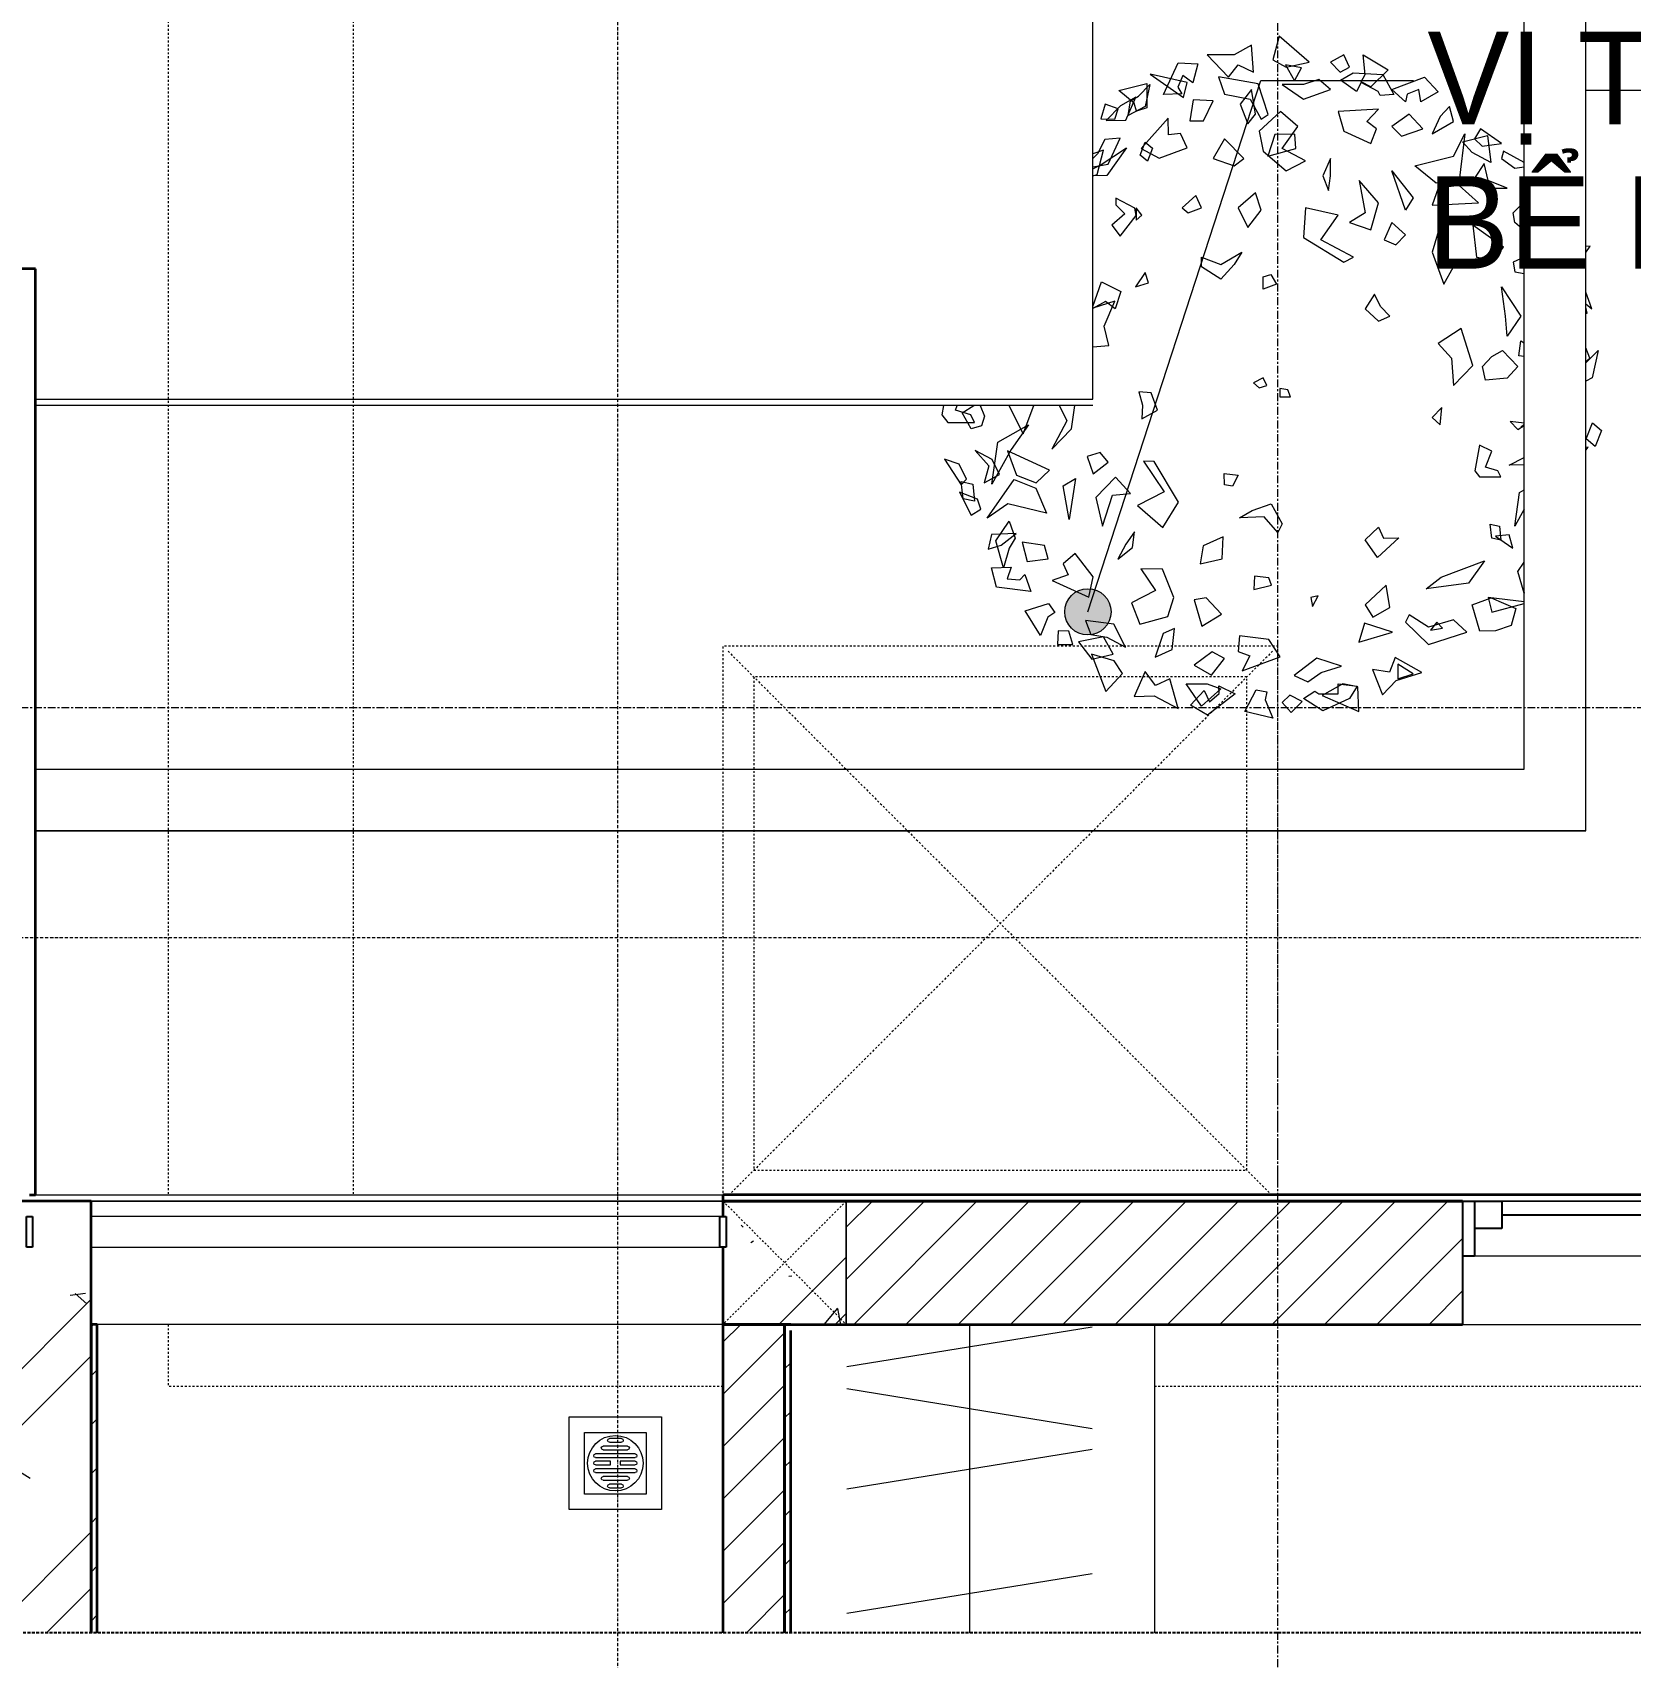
# Model space of a CAD drawing. Header units: millimetres. Extents: x 46079 to 131409, y 40831 to 60403.
# Drawn here: x 112173 to 114766, y 43797 to 46432 of the extents above; entities that cross this region are included whole.
import ezdxf

# ---------------------------------------------------------------- set-up
doc = ezdxf.new("R2010")
doc.units = ezdxf.units.MM
for name, pattern in [('Alignement de la ligne', [6.35, 3.175, -3.175]), ('Dash', [6, 3, -3]), ('Dash - Tight', [4.5, 3, -1.5]), ('Dash Dot 3_16_', [7.9375, 4.7625, -1.5875, 0, -1.5875]), ('Grid Line', [22.225, 12.7, -3.175, 3.175, -3.175]), ('Hidden', [7.14375, 4.7625, -2.38125])]:
    doc.linetypes.add(name, pattern=pattern)
for name, color, linetype, lineweight in [('0-2', 10, 'Continuous', 5), ('A-DETL-GENF-2', 92, 'Dash - Tight', 18), ('A-DETL-GENF-3', 92, 'Hidden', 25), ('A-FLOR', 192, 'Continuous', 18), ('A-FLOR-HRAL-1', 250, 'Continuous', 18), ('A-FLOR-HRAL-2', 10, 'Continuous', 25), ('A-GLAZ', 151, 'Continuous', 18), ('A-GLAZ-1', 151, 'Continuous', 25), ('A-WALL', 113, 'Continuous', 18), ('A-WALL-1', 113, 'Continuous', 35), ('A-WALL-2', 7, 'Continuous', 35), ('A-WALL-3', 250, 'Continuous', 18), ('A-WALL-PATT-1', 111, 'Continuous', 18), ('A-WALL-PATT-2', 9, 'Continuous', 18), ('A-WALL-PATT-3', 250, 'Continuous', 18), ('G-ANNO-SYMB-1', 111, 'Dash Dot 3_16_', 18), ('G-ANNO-TEXT-1', 90, 'Continuous', 9), ('G-ANNO-TEXT-2', 7, 'Continuous', 9), ('G-IMPT', 8, 'Continuous', 18), ('G-IMPT-3', 9, 'Alignement de la ligne', 18), ('I-FURN', 30, 'Continuous', 18), ('I-FURN-1', 250, 'Continuous', 18), ('I-FURN-2', 253, 'Continuous', 18), ('I-WALL-2', 7, 'Continuous', 35), ('L-PLNT-1', 253, 'Continuous', 18), ('M-EQPM', 50, 'Continuous', 18), ('M-EQPM-2', 9, 'Alignement de la ligne', 18), ('S-COLS', 52, 'Continuous', 18), ('S-COLS-1', 9, 'Continuous', 18), ('S-COLS-2', 7, 'Continuous', 35), ('S-COLS-3', 52, 'Dash', 18), ('S-COLS-4', 52, 'Continuous', 35), ('S-COLS-HDLN', 52, 'Dash', 18), ('S-GRID-1', 1, 'Grid Line', 9)]:
    doc.layers.add(name, color=color, linetype=linetype, lineweight=lineweight)
doc.styles.add('Arial_3', font='arial.ttf', dxfattribs={"width": 0.95, "height": 150})
pattern_1 = [(45, (0, 0), (-39.774756, 39.774756), [])]
pattern_2 = [(50, (59240.8, 0), (546.5526, -47.8174), [57.15, -628.65]), (355, (59240.8, 0), (-105.7283, 573.17), [45.72, -502.92]), (100.451, (59286.33, -4), (440.8275, 525.35), [48.57, -534.27]), (46.184, (59240.8, 152.4), (813.2367, -126.1284), [85.725, -942.975]), (96.636, (59308.55, 141.9), (712.207, 742.283), [72.855, -801.405]), (351.184, (59240.8, 152.4), (712.215, 742.276), [68.58, -754.38]), (21, (59317, 114.3), (454.8433, -306.796), [57.15, -628.65]), (326, (59317, 114.3), (185.4063, 552.564), [45.72, -502.92]), (71.451, (59354.9, 88.73), (640.251, 245.764), [48.57, -534.27]), (37.5, (59240.78, 0), (9.26637, 253.66504), [5.029, -491.795, 5.029, -505.511, -504.825]), (37.5, (59240.78, 0), (9.26637, 253.66504), [-1007.364, 5.029, -499.796]), (7.5, (59240.78, 0), (200.4594, 300.5414), [5.029, -286.055, 5.029, -480.365, -192.405]), (7.5, (59240.78, 0), (200.4594, 300.5414), [-776.478, 5.029, -187.376]), (327.5, (59070.85, 0), (406.77284, -17.18643), [5.029, -185.471, 5.029, -589.331, -788.67]), (327.5, (59070.85, 0), (406.77284, -17.18643), [-784.86, 5.029, -783.641]), (317.5, (58994.65, 0), (444.388, 76.2803), [5.029, -242.621, 5.029, -389.687, -560.07]), (317.5, (58994.65, 0), (444.388, 76.2803), [-642.366, 5.029, -555.041]), (45, (59240.78, 0), (-188.5854, 188.5854), []), (45, (59240.78, 285.75), (-188.5854, 188.5854), [])]

# ---------------------------------------------------------------- blocks, each defined once
blk = doc.blocks.new('NCV_TKTC_KET CAU_rvt-3-TKCS_BỂ NƯỚC NGẦM - MẶT BẰNG NẮP BỂ')
at = {"layer": 'S-COLS-1'}
h = blk.add_hatch(dxfattribs=at)
h.set_pattern_fill('FP_2', color=256, style=0, pattern_type=2)
h.set_pattern_definition([(50, (0, 0), (546.5526, -47.8174), [57.15, -628.65]), (355, (0, 0), (-105.7283, 573.17), [45.72, -502.92]), (100.451, (45.55, -4), (440.8275, 525.35), [48.57, -534.27]), (46.184, (0, 152.4), (813.2367, -126.1284), [85.725, -942.975]), (96.636, (67.8, 141.9), (712.207, 742.283), [72.855, -801.405]), (351.184, (0, 152.4), (712.215, 742.276), [68.58, -754.38]), (21, (76.2, 114.3), (454.8433, -306.796), [57.15, -628.65]), (326, (76.2, 114.3), (185.4063, 552.564), [45.72, -502.92]), (71.451, (114.1, 88.73), (640.251, 245.764), [48.57, -534.27]), (37.5, (0, 0), (9.26637, 253.66504), [25.146, -471.678, 25.146, -485.394, -504.825]), (37.5, (0, 0), (9.26637, 253.66504), [-1007.364, 25.146, -479.679]), (7.5, (0, 0), (200.4594, 300.5414), [25.146, -265.938, 25.146, -460.248, -192.405]), (7.5, (0, 0), (200.4594, 300.5414), [-776.478, 25.146, -167.259]), (327.5, (-169.93, 0), (406.77284, -17.18643), [25.146, -165.354, 25.146, -569.214, -788.67]), (327.5, (-169.93, 0), (406.77284, -17.18643), [-784.86, 25.146, -763.524]), (317.5, (-246.13, 0), (444.388, 76.2803), [25.146, -222.504, 25.146, -369.57, -560.07]), (317.5, (-246.13, 0), (444.388, 76.2803), [-642.366, 25.146, -534.924])])
h.paths.add_polyline_path([(53027.6, 43836.9), (53027.6, 44536.9), (52577.6, 44536.9), (52577.6, 43836.9), (52932.6, 43836.9)])
h.paths.add_polyline_path([(52922.6, 44462), (52922.6, 44512), (52932.6, 44512), (52932.6, 44462)])
h = blk.add_hatch(dxfattribs=at)
h.set_pattern_fill('FP_3', color=256, style=0, pattern_type=2)
h.set_pattern_definition([(45, (0, 0), (-188.5854, 188.5854), []), (45, (0, 285.75), (-188.5854, 188.5854), [])])
h.paths.add_polyline_path([(53027.6, 43836.9), (53027.6, 44536.9), (52577.6, 44536.9), (52577.6, 43836.9), (52932.6, 43836.9)])
h.paths.add_polyline_path([(52922.6, 44462), (52922.6, 44512), (52932.6, 44512), (52932.6, 44462)])
at = {"layer": 'S-COLS-2'}
for p, q in [((53027.6, 44536.9), (52577.6, 44536.9)), ((53027.6, 43836.9), (53027.6, 44536.9))]:
    blk.add_line(p, q, dxfattribs=at)
blk = doc.blocks.new('TU DO LV A - TU DO LV A-451134-TKCS_BỂ NƯỚC NGẦM - MẶT BẰNG NẮP BỂ')
at = {"layer": 'I-FURN'}
for p, q in [((0, 0), (500, 0)), ((4.3, -101), (68.9, -499)), ((169, -101), (104.4, -499)), ((202.5, -101), (267.1, -499)), ((404.3, -101), (468.9, -499)), ((0, -300), (500, -300))]:
    blk.add_line(p, q, dxfattribs=at)
at = {"layer": 'I-FURN-2'}
blk.add_line((0, 0), (500, 0), dxfattribs=at)
blk = doc.blocks.new('Railing - 50 x 10mm-457210-TKCS_BỂ NƯỚC NGẦM - MẶT BẰNG NẮP BỂ')
at = {"layer": 'A-FLOR-HRAL-2'}
for p, q in [((25, 5), (-25, 5)), ((-25, 5), (-25, -5)), ((25, -5), (25, 5)), ((-25, -5), (25, -5))]:
    blk.add_line(p, q, dxfattribs=at)
blk = doc.blocks.new('Railing - Railing-641404-TKCS_BỂ NƯỚC NGẦM - MẶT BẰNG NẮP BỂ')
at = {"layer": 'A-FLOR-HRAL-1'}
for p, q in [((31139.1, 35251.3), (30119.1, 35251.3)), ((30119.1, 35201.3), (31139.1, 35201.3))]:
    blk.add_line(p, q, dxfattribs=at)
at = {"extrusion": (0, 0, -1), "zscale": -1, "rotation": 270}
for p in [(-30019.1, 35226.3), (-31144.1, 35226.3)]:
    blk.add_blockref('Railing - 50 x 10mm-457210-TKCS_BỂ NƯỚC NGẦM - MẶT BẰNG NẮP BỂ', p, dxfattribs=at)
blk = doc.blocks.new('NCV_TKTC_TANG 1_rvt-3-TKCS_BỂ NƯỚC NGẦM - MẶT BẰNG NẮP BỂ')
at = {"layer": 'A-WALL-PATT-2'}
h = blk.add_hatch(dxfattribs=at)
h.set_pattern_fill('FP_1', color=256, style=0, pattern_type=2)
h.set_pattern_definition([(45, (0, 0), (-42.426407, 42.426407), [])])
h.paths.add_polyline_path([(54052.6, 43836.9), (54152.6, 43836.9), (54152.6, 44336.9), (54052.6, 44336.9)])
at = {"layer": 'A-WALL-PATT-3'}
h = blk.add_hatch(dxfattribs=at)
h.set_pattern_fill('FP_7', color=256, style=0, pattern_type=2)
h.set_pattern_definition(pattern_1)
h.paths.add_polyline_path([(53037.6, 43836.9), (53037.6, 44336.9), (53027.6, 44336.9), (53027.6, 43836.9)])
h = blk.add_hatch(dxfattribs=at)
h.set_pattern_fill('FP_7', color=256, style=0, pattern_type=2)
h.set_pattern_definition(pattern_1)
h.paths.add_polyline_path([(54160.9, 43836.9), (54162.6, 43836.9), (54162.6, 44336.9), (54152.6, 44336.9), (54152.6, 43836.9)])
at = {"layer": 'A-WALL-2'}
for p, q in [((54052.6, 44336.9), (54052.6, 43836.9)), ((54152.6, 44336.9), (54052.6, 44336.9)), ((54152.6, 43836.9), (54152.6, 44336.9))]:
    blk.add_line(p, q, dxfattribs=at)
at = {"layer": 'A-WALL-3'}
for p, q in [((53027.6, 44536.9), (54052.2, 44536.9)), ((54052.2, 44512), (54052.2, 44536.9)), ((54052.2, 44336.9), (54052.2, 44462)), ((54052.2, 44336.9), (53037.6, 44336.9))]:
    blk.add_line(p, q, dxfattribs=at)
at = {"layer": 'I-WALL-2'}
for p, q in [((53037.6, 44336.9), (53027.6, 44336.9)), ((53027.6, 44336.9), (53027.6, 43836.9)), ((53037.6, 43836.9), (53037.6, 44336.9)), ((54162.6, 44336.9), (54152.6, 44336.9)), ((54152.6, 44336.9), (54152.6, 43836.9)), ((54162.6, 43836.9), (54162.6, 44326.9))]:
    blk.add_line(p, q, dxfattribs=at)
at = {"layer": 'A-FLOR-HRAL-1'}
blk.add_blockref('Railing - Railing-641404-TKCS_BỂ NƯỚC NGẦM - MẶT BẰNG NẮP BỂ', (22908.5, 9260.7), dxfattribs=at)
at = {"layer": 'I-FURN-1', "rotation": 270.0000000000002}
blk.add_blockref('TU DO LV A - TU DO LV A-451134-TKCS_BỂ NƯỚC NGẦM - MẶT BẰNG NẮP BỂ', (54752.6, 44336.9), dxfattribs=at)
blk = doc.blocks.new('1_FAMILY RVT - W01-WxH 1400x1400xmm-V18-TKCS_BỂ NƯỚC NGẦM - MẶT BẰNG NẮP BỂ')
at = {"layer": 'A-GLAZ'}
for p, q in [((248.4, 172.39), (299.2, 197.79)), ((248.4, 172.39), (299.2, 146.99)), ((248.4, 172.39), (451.6, 172.39)), ((700, 96.19), (-700, 96.19)), ((-636.5, 96.19), (-22.225, 96.19)), ((22.225, 96.19), (680.95, 96.19)), ((-680.95, 7.29), (-22.225, 7.29)), ((22.225, 7.29), (636.5, 7.29)), ((-700, -103.81), (700, -103.81))]:
    blk.add_line(p, q, dxfattribs=at)
at = {"layer": 'A-GLAZ-1'}
for p, q in [((-700, 96.19), (-700, -103.81)), ((-700, 96.19), (-636.5, 96.19)), ((-680.95, 96.19), (-680.95, 7.29)), ((-636.5, 96.19), (-636.5, 51.74)), ((-22.225, 7.29), (-22.225, 96.19)), ((-22.225, 96.19), (22.225, 96.19)), ((22.225, 96.19), (22.225, 7.29)), ((680.95, 96.19), (700, 96.19)), ((680.95, 96.19), (680.95, 7.29)), ((700, -103.81), (700, 96.19)), ((-636.5, 73.965), (-22.225, 73.965)), ((-636.5, 51.74), (-680.95, 51.74)), ((22.225, 51.74), (-22.225, 51.74)), ((22.225, 29.515), (636.5, 29.515)), ((636.5, 51.74), (636.5, 7.29)), ((680.95, 51.74), (636.5, 51.74)), ((-700, 7.29), (-680.95, 7.29)), ((-22.225, 7.29), (22.225, 7.29)), ((636.5, 7.29), (700, 7.29))]:
    blk.add_line(p, q, dxfattribs=at)
blk = doc.blocks.new('TKTC_XREF_251221_MB TANG 1 - TKTC_XREF_260130_MB TANG 1_dwg_THU NUOC - THU NUOC-444531-TKCS_MB TẦNG 1-4202124-TKCS_BỂ NƯỚC NGẦM - MẶT BẰNG NẮP BỂ')
at = {"layer": 'M-EQPM'}
for p, q in [((-1.1, 35.6), (18.5, 35.6)), ((18.5, 29.6), (-1.1, 29.6)), ((-23.3, 10.8), (40.9, 10.8)), ((40.9, 4.8), (-23.3, 4.8)), ((-11, 23.3), (28.5, 23.3)), ((28.5, 17.3), (-11, 17.3)), ((-23.3, -13.6), (40.9, -13.6)), ((40.9, -19.6), (-23.3, -19.6)), ((-11, -26.1), (28.5, -26.1)), ((28.5, -32.1), (-11, -32.1)), ((-1.1, -38.5), (18.5, -38.5)), ((18.5, -44.5), (-1.1, -44.5))]:
    blk.add_line(p, q, dxfattribs=at)
at = {"layer": 'M-EQPM', "flags": 128}
for points in [[(83.7, -79.4), (83.7, 70.6), (-66.3, 70.6), (-66.3, -79.4)], [(58.7, -54.4), (58.7, 45.6), (-41.3, 45.6), (-41.3, -54.4)]]:
    blk.add_lwpolyline(points, close=True, dxfattribs=at)
for points in [[(-23.3, -1.2), (0.7, -1.2), (0.7, -7.2), (-23.3, -7.2)], [(40.9, -7.2), (16.7, -7.2), (16.7, -1.2), (40.9, -1.2)]]:
    blk.add_lwpolyline(points, dxfattribs=at)
at = {"layer": 'M-EQPM'}
for centre, radius, start, end in [((8.7, -4.4), 45, 360, 180), ((8.7, -4.4), 45, 360, 180), ((-1.1, 32.6), 3, 90, 270), ((18.5, 32.6), 3, 270, 90), ((-23.3, 7.8), 3, 90, 270), ((-11, 20.3), 3, 90, 270), ((28.5, 20.3), 3, 270, 90), ((40.9, 7.8), 3, 270, 90), ((8.7, -4.4), 45, 180, 360), ((8.7, -4.4), 45, 180, 360), ((-23.3, -4.2), 3, 90, 270), ((-23.3, -16.6), 3, 90, 270), ((-11, -29.1), 3, 90, 270), ((28.5, -29.1), 3, 270, 90), ((40.9, -4.2), 3, 270, 90), ((40.9, -16.6), 3, 270, 90), ((-1.1, -41.5), 3, 90, 270), ((18.5, -41.5), 3, 270, 90)]:
    blk.add_arc(centre, radius, start, end, dxfattribs=at)
blk = doc.blocks.new('TKTC_XREF_251221_MB TANG 1 - TKTC_XREF_260130_MB TANG 1_dwg-4202109-TKCS_BỂ NƯỚC NGẦM - MẶT BẰNG NẮP BỂ')
at = {"extrusion": (0, 0, -1), "zscale": -1}
blk.add_blockref('TKTC_XREF_251221_MB TANG 1 - TKTC_XREF_260130_MB TANG 1_dwg_THU NUOC - THU NUOC-444531-TKCS_MB TẦNG 1-4202124-TKCS_BỂ NƯỚC NGẦM - MẶT BẰNG NẮP BỂ', (149264.8, -357230.3), dxfattribs=at)
blk = doc.blocks.new('TKTC_XREF_251221_MB TANG 1 - TKTC_XREF_251221_MB TANG 1-2038492-TKCS_BỂ NƯỚC NGẦM - MẶT BẰNG NẮP BỂ')
blk.add_blockref('TKTC_XREF_251221_MB TANG 1 - TKTC_XREF_260130_MB TANG 1_dwg-4202109-TKCS_BỂ NƯỚC NGẦM - MẶT BẰNG NẮP BỂ', (169499.1, 384109.7))
blk = doc.blocks.new('CAY BACH TRINH - CAY BACH TRINH_dwg-V37-TKCS_BỂ NƯỚC NGẦM - MẶT BẰNG NẮP BỂ')
at = {"layer": 'G-IMPT'}
for p, q in [((1250, 1107.6), (1144.4, 1165.6)), ((-937.3, 174), (-855.3, 180.8)), ((1562.5, 92.4), (1623.8, 155.5)), ((-1362.2, -123.2), (-1291, -267.3)), ((-1291, -267.3), (-1235.6, -123.2)), ((1250, -213.6), (1178.5, -205.3)), ((1250, -648.8), (1201.9, -735.1)), ((1250, -1118.7), (1066.5, -1096.3)), ((1250, -1070.6), (1248.7, -1075.1))]:
    blk.add_line(p, q, dxfattribs=at)
at = {"layer": 'G-IMPT', "flags": 128}
for points in [[(7, 1748.5), (-25.3, 1628), (42.9, 1590.5), (159.9, 1615.5)], [(-356.8, 1653), (-249.5, 1540.6), (-200.8, 1603), (-122.8, 1565.5), (-132.6, 1703), (-220.3, 1653)], [(335.4, 1653), (267.1, 1615.5), (315.9, 1565.5), (364.6, 1590.5)], [(423.1, 1515.6), (442.6, 1553), (432.8, 1653), (559.6, 1578), (471.8, 1490.6)], [(-578.2, 1451.6), (-505.2, 1612.9), (-404, 1608.2), (-430.7, 1510.8), (-481.7, 1548.1), (-505.4, 1489), (-485.8, 1455.6)], [(120.6, 1587.3), (40, 1601.7), (85.5, 1521)], [(-715, 1367.8), (-727.8, 1408.1), (-805.4, 1471.9), (-662.7, 1508.5), (-662.9, 1384.6)], [(-648.3, 1503.5), (-672.1, 1391.8), (-757.8, 1346.6), (-745.7, 1419.4), (-706.4, 1443.8)], [(-477.2, 1437.1), (-459.4, 1512.5), (-646.5, 1554.9)], [(-83.1, 1327.5), (-48.3, 1351.5), (-99.1, 1505.6), (-300.6, 1541.6), (-269.5, 1454.4), (-140, 1428.3)], [(23.4, 1503.1), (130.6, 1428.1), (267.1, 1478.1), (208.6, 1528.1), (130.6, 1503.1)], [(532.6, 1553.1), (589.5, 1452.2), (520.3, 1446.4), (508.9, 1466.6), (422.8, 1512.2), (399.4, 1468), (319.1, 1524.7), (382.8, 1561.7)], [(579.1, 1478.1), (744.8, 1540.6), (813, 1465.6), (725.3, 1415.6), (715.5, 1478.1), (657, 1453.1), (647.3, 1415.6)], [(-874.3, 1403), (-896, 1328.2), (-826.2, 1327.3), (-809.4, 1379.4)], [(-870.2, 1319.8), (-769.2, 1323), (-719.4, 1438), (-797.6, 1394.5)], [(-427.8, 1425.2), (-445.7, 1319), (-375.9, 1318.1), (-326.6, 1420.5)], [(-132.6, 1478.1), (-191, 1403.1), (-152, 1303.1), (-113.1, 1353.1)], [(-555.8, 1332.6), (-691.7, 1179), (-600.3, 1129), (-459.7, 1181.3), (-492, 1255), (-553, 1247.1)], [(13.7, 1365.6), (-93.6, 1265.6), (-74.1, 1165.6), (42.9, 1065.7), (140.4, 1115.7), (23.4, 1178.1), (101.4, 1290.6)], [(510.8, 1378.1), (306.1, 1365.6), (335.4, 1265.6), (471.8, 1203.1), (501.1, 1278.1), (452.3, 1315.6)], [(666.8, 1353.1), (579.1, 1290.6), (627.8, 1240.6), (735, 1278.1)], [(871.5, 1390.6), (822.8, 1340.6), (783.8, 1253.1), (891, 1315.6)], [(-49.8, 1140.2), (91.7, 1178.4), (86.5, 1251.9), (-14.5, 1248.7)], [(696, 1090.7), (891, 1140.6), (949.5, 1253.1), (920.2, 1015.7), (803.3, 1003.2)], [(1063.7, 1243.7), (1080, 1107.8), (985.3, 1158), (936.6, 1212)], [(1027.5, 1278.1), (998.2, 1228.1), (1037.2, 1190.6), (1134.7, 1203.1)], [(-697, 1144.7), (-671.1, 1210.2), (-634.5, 1179.5), (-660.3, 1114)], [(-269, 1228.1), (-327.5, 1128.2), (-220.3, 1090.7), (-171.5, 1128.2)], [(267.1, 1128.2), (228.1, 1040.7), (257.4, 965.7), (267.1, 1040.7)], [(1047, 1103.2), (998.2, 1028.2), (1066.5, 978.2), (1163.9, 978.2), (1066.5, 1015.7)], [(413.3, 1015.7), (442.6, 853.2), (364.6, 803.2), (471.8, 765.7), (510.8, 903.2)], [(647.3, 865.7), (579.1, 1065.7), (686.3, 928.2)], [(813, 978.2), (783.8, 890.7), (1017.7, 903.2), (920.2, 990.7)], [(-840.2, 790.7), (-799.1, 735), (-717.6, 839), (-724.3, 876.4), (-820.8, 927.5), (-821, 893.7), (-775.2, 846.8)], [(-415.2, 940.7), (-483.5, 878.2), (-454.2, 853.2), (-386, 878.2)], [(-113.1, 953.2), (-200.8, 878.2), (-152, 778.2), (-83.8, 865.7)], [(-717.4, 878.2), (-717.4, 815.7), (-688.2, 840.7)], [(140.4, 878.2), (130.6, 728.2), (335.4, 603.3), (384.1, 628.3), (218.4, 715.8), (306.1, 840.7)], [(579.1, 803.2), (540.1, 715.8), (598.5, 690.8), (647.3, 740.7)], [(822.8, 790.7), (783.8, 653.3), (842.2, 490.8), (891, 578.3), (822.8, 628.3)], [(988.5, 790.7), (1008, 628.3), (1095.7, 615.8), (1144.4, 678.3)], [(-220.3, 590.8), (-288.5, 515.8), (-386, 578.3), (-386, 628.3), (-288.5, 590.8), (-181.3, 653.3)], [(-720.6, 477.1), (-654.1, 498.5), (-671, 549.9)], [(-74.1, 528.3), (-35.1, 540.8), (-5.8, 490.8), (-74.1, 465.8)], [(491.3, 440.8), (442.6, 365.8), (510.8, 303.4), (569.3, 328.3), (520.6, 378.3)], [(1134.7, 478.3), (1232.2, 328.3), (1163.9, 228.4), (1154.2, 328.3)], [(813, 190.9), (881.2, 115.9), (891, -21.6), (988.5, 78.4), (930, 265.9)], [(1084.9, 124.6), (1139.5, 154.6), (1217.5, 74.7), (1162.9, 14.7), (1053.7, 4.7), (1038.1, 74.7)], [(-74.1, 15.9), (-122.8, -9.1), (-93.6, -34.1), (-54.6, -21.6)], [(-687.9, -190.5), (-609.7, -147.1), (-640.8, -59.9), (-704.2, -54.7), (-684.5, -121.6)], [(10.6, -79.5), (65.3, -80.2), (51.2, -44.4), (10.9, -37.2)], [(832.5, -134), (783.8, -184), (822.8, -221.5)], [(-1448.5, -521.4), (-1419.3, -309), (-1263.3, -221.5), (-1351, -346.5)], [(1562.9, -293), (1595.2, -211.1), (1641.1, -249.5), (1608.8, -331.4)], [(1084.9, -355.2), (1022.5, -325.2), (999.2, -455.2), (1022.5, -485.2), (1131.7, -485.2), (1116.1, -455.2), (1053.7, -435.2)], [(-1604.2, -525.7), (-1578, -497.1), (-1615, -421), (-1689.7, -395.6)], [(-1488.8, -516.1), (-1410.7, -472.6), (-1447.6, -396.5), (-1533.7, -350.9), (-1465.1, -429.6)], [(-1223.6, -515), (-1156.8, -451.4), (-1369.4, -353), (-1324.2, -475.9)], [(-935, -469.8), (-859.6, -410.8), (-899.6, -361.3), (-966, -382.7)], [(-582.3, -741.3), (-503.5, -613.3), (-626, -407.1), (-680.8, -406.4), (-575.2, -561.2), (-711.2, -630.6)], [(-1024.5, -493.1), (-1057.7, -701.8), (-1088.2, -530.1)], [(-887.9, -735.1), (-837.7, -577.9), (-745.4, -570.1), (-822.6, -486.9), (-921.4, -590.1)], [(-229.1, -532.3), (-269.4, -525.1), (-271.9, -467.3), (-199.9, -477.1)], [(-1553.4, -679.8), (-1504.2, -649.3), (-1521.1, -598), (-1613.1, -563.4)], [(-1546, -521.4), (-1536.3, -608.9), (-1594.7, -596.4), (-1604.5, -509)], [(-1172.8, -669.2), (-1368.5, -622.2), (-1472.8, -694.2), (-1335.9, -498), (-1226.6, -541.7)], [(-129.1, -655.9), (-33.7, -621.6), (23.2, -722.4), (-0.1, -766.6), (-68.8, -687.9), (-192.8, -692.9)], [(-1390, -946.3), (-1429, -808.9), (-1360.8, -708.9), (-1331.6, -796.4), (-1360.8, -846.4)], [(613.7, -794.5), (506.3, -893.2), (443.6, -803.5), (510.3, -739.8), (535.9, -795.8)], [(1123.9, -735.1), (1131.7, -805.1), (1084.9, -795.1), (1077.1, -725.2)], [(-1468.2, -852.2), (-1401.7, -830.8), (-1326.3, -771.7), (-1450.3, -776.8)], [(-1269.7, -914.8), (-1162.9, -900.6), (-1182.6, -833.6), (-1294.9, -816.6)], [(-811.2, -902.9), (-735.8, -843.8), (-726.6, -763.9), (-770.3, -825.6)], [(-393.4, -926.1), (-280.8, -900.9), (-277.1, -789.7), (-378.3, -835.1)], [(1192.8, -846.5), (1173.1, -779.5), (1103.9, -785.3)], [(-1143.5, -1009.9), (-956.8, -1094.6), (-935.8, -992.5), (-1027.2, -873.5), (-1088.2, -926), (-1062.6, -982)], [(-1250.6, -1066.3), (-1426.3, -1044), (-1451.5, -945.8), (-1350.6, -942.7), (-1371.2, -1002.5), (-1307.8, -1007.7), (-1281.7, -979.2)], [(-698.3, -1231.3), (-556.7, -1193.1), (-527.2, -1095.7), (-583.8, -952.6), (-693.4, -951.2), (-619.2, -1061.1), (-740.7, -1124)], [(-120.4, -1056.4), (-30.9, -1033.1), (-45.1, -997.3), (-117.1, -987.5)], [(1048.2, -911.4), (966.7, -1023.7), (753.1, -1052.1), (828.5, -993)], [(549.8, -1033.8), (442.6, -1133.8), (481.6, -1196.3), (569.3, -1146.3)], [(-1130.3, -1172.4), (-1165.1, -1196.4), (-1203.2, -1289.3), (-1280.1, -1163.8), (-1161.7, -1127.5)], [(-384.1, -1242.1), (-285.7, -1181.1), (-362.9, -1097.8), (-423.5, -1108.1)], [(175.9, -1142.5), (205.1, -1087.3), (167.6, -1095.7)], [(1103.3, -1265.7), (1025.5, -1266.9), (986.1, -1133), (1081.4, -1098.6), (1207.9, -1151.4), (1184.2, -1237.8)], [(-771.2, -1348.3), (-830.9, -1231.9), (-974.9, -1212.2), (-946.6, -1283.7), (-866, -1298.1)], [(411, -1323.5), (581.4, -1272.3), (440.5, -1226)], [(666.8, -1183.8), (647.3, -1221.3), (764.3, -1333.8), (959.2, -1271.3), (891, -1208.8), (764.3, -1246.3)], [(774.7, -1261.5), (835.3, -1251.1), (806.7, -1221.8)], [(-1117, -1334.9), (-1039.2, -1333.7), (-1058.9, -1266.7), (-1113.7, -1266)], [(-883.1, -1296.3), (-1009.9, -1321.3), (-941.6, -1408.7), (-834.4, -1383.7)], [(-621.6, -1399.1), (-534.9, -1360.2), (-522.6, -1253.6), (-580.4, -1279.6)], [(-179.5, -1468.6), (12.5, -1396.4), (-44.9, -1309.4), (-193.7, -1289.9), (-199.6, -1370.1), (-142, -1391.6)], [(-871.5, -1572.9), (-786.6, -1481.5), (-829.3, -1416.5), (-944.4, -1383.9)], [(-335.9, -1490.6), (-270.5, -1405), (-331.8, -1371.6), (-423.2, -1439)], [(-505.3, -1658.7), (-547.5, -1509.1), (-619.8, -1541.5), (-671.2, -1471.9), (-726.9, -1598), (-625.9, -1594.8)], [(323.1, -1444.6), (198.5, -1404.5), (82.8, -1492.4), (153.4, -1523), (220.6, -1476.1)], [(730.5, -1476.1), (595, -1400.1), (566.8, -1474.2), (481.2, -1461.3), (531, -1589.8), (600.1, -1516.2)], [(608.3, -1508.7), (686.3, -1483.7), (608.3, -1433.7)], [(-386, -1646.2), (-464, -1533.7), (-356.8, -1533.7), (-288.5, -1558.7)], [(-215.3, -1584.2), (-355.3, -1692.7), (-442.6, -1641.1), (-373.4, -1567.5), (-345.7, -1624.3), (-297.2, -1583.2), (-298.9, -1544.5)], [(228.1, -1671.2), (130.6, -1608.7), (189.1, -1571.2), (208.6, -1583.7), (306.1, -1583.7), (306.1, -1533.7), (403.6, -1546.2), (364.6, -1608.7)], [(411, -1674.4), (406.4, -1549.7), (330.2, -1533.9), (225.7, -1592.2)], [(-55.2, -1574.1), (-62.8, -1615.7), (-24.1, -1708.4), (-167.3, -1674), (-109.2, -1564.6)], [(69.1, -1679.7), (123.3, -1623.8), (62, -1590.4), (22.7, -1628.6)]]:
    blk.add_lwpolyline(points, close=True, dxfattribs=at)
for points in [[(-937.3, 1085.5), (-860, 1099.1), (-798.8, 1231), (-875.5, 1225), (-913, 1152.2), (-937.3, 1127.9)], [(-765.9, 1181.2), (-866.1, 1041.9), (-937.3, 1040.2)], [(-937.3, 1075.1), (-900.3, 1094), (-765.9, 1181.2)], [(-937.3, 1039.3), (-915.4, 1046.8), (-882.8, 1171), (-937.3, 1151.3)], [(1144.4, 1165.6), (1134.7, 1128.2), (1202.9, 1078.2), (1250, 1085.7)], [(1250, 763), (1202.9, 803.2), (1193.2, 853.2), (1232.2, 890.7), (1250, 879.3)], [(1562.5, 651.9), (1583.3, 683.9), (1562.5, 682.5)], [(1250, 627.6), (1193.2, 603.3), (1202.9, 553.3), (1250, 545.7)], [(-937.3, 378.1), (-892.9, 503.3), (-795.4, 453.3), (-824.7, 365.8), (-873.4, 403.3), (-937.3, 368.2)], [(1562.5, 391.8), (1592.8, 365.8), (1562.5, 451.4)], [(-855.3, 180.8), (-880.5, 279), (-824.9, 405.1), (-937.3, 368.9)], [(1562.5, 343.6), (1568.4, 344.6), (1562.5, 375)], [(1250, 124), (1222.4, 128.4), (1232.2, 203.4), (1250, 194.8)], [(1562.5, 100.1), (1583.1, 115.9), (1562.5, 168.7)], [(1623.8, 155.5), (1594, 15.8), (1562.5, -0.8)], [(-1693.3, -123.2), (-1702, -171.5), (-1672.7, -209), (-1536.3, -209), (-1555.8, -171.5), (-1633.7, -146.5), (-1624.7, -123.2)], [(-1508, -123.2), (-1486.4, -178), (-1501.1, -226.8), (-1553.1, -241.7), (-1598.7, -161), (-1540.5, -123.2)], [(-1144.5, -344.8), (-1045.7, -241.5), (-1028.9, -123.2)], [(-1102.6, -123.2), (-1105.4, -125.1), (-1068.5, -201.2), (-1144.5, -344.8)], [(1178.5, -205.3), (1217.5, -245.3), (1250, -224.4)], [(1250, -226.4), (1232.2, -234), (1250, -217.4)], [(1250, -424), (1172.8, -425.9), (1250, -386.4)], [(1562.5, -350.7), (1573.3, -334), (1562.5, -336)], [(1201.9, -735.1), (1225.3, -565.2), (1250, -551.3)], [(1248.7, -1075.1), (1217.5, -965.1), (1250, -917.5)], [(1066.5, -1096.3), (1085.9, -1171.3), (1250, -1127)]]:
    blk.add_lwpolyline(points, dxfattribs=at)
blk = doc.blocks.new('CAY BACH TRINH - CAY BACH TRINH-V38-TKCS_BỂ NƯỚC NGẦM - MẶT BẰNG NẮP BỂ')
at = {"xscale": 0.3200000000000001, "yscale": 0.3200000000000001, "zscale": 0.3200000000000001}
blk.add_blockref('CAY BACH TRINH - CAY BACH TRINH_dwg-V37-TKCS_BỂ NƯỚC NGẦM - MẶT BẰNG NẮP BỂ', (0, 0), dxfattribs=at)
blk = doc.blocks.new('TKTC_NAP THAM BE NUOC NGAM_260130 - TKTC_XREF_260130_NAP THAM BE NUOC NGAM_dwg-4013458-TKCS_BỂ NƯỚC NGẦM - MẶT BẰNG NẮP BỂ')
at = {"layer": 'G-IMPT-3'}
for p, q in [((-150009, 148879.7), (-150009, 140124.7)), ((-149709, 148879.7), (-149709, 140124.7)), ((-149100.7, 141006.3), (-148219, 140124.7)), ((-148217.4, 141006.3), (-149099, 140124.7)), ((-148409.1, 139814.7), (-145419.1, 139814.7))]:
    blk.add_line(p, q, dxfattribs=at)
at = {"layer": 'G-IMPT-3', "flags": 128}
for points in [[(-148209, 140124.7), (-148209, 141014.7), (-149109, 141014.7), (-149109, 140124.7)], [(-150009, 139914.7), (-150009, 139814.7), (-149109.1, 139814.7)]]:
    blk.add_lwpolyline(points, dxfattribs=at)
blk.add_lwpolyline([(-149059, 140164.7), (-148259, 140164.7), (-148259, 140964.7), (-149059, 140964.7)], close=True, dxfattribs=at)
blk = doc.blocks.new('TKTC_NAP THAM BE NUOC NGAM_260130 - NẮP THĂM BỂ NƯỚC NGẦM-2336355-TKCS_BỂ NƯỚC NGẦM - MẶT BẰNG NẮP BỂ')
blk.add_blockref('TKTC_NAP THAM BE NUOC NGAM_260130 - TKTC_XREF_260130_NAP THAM BE NUOC NGAM_dwg-4013458-TKCS_BỂ NƯỚC NGẦM - MẶT BẰNG NẮP BỂ', (150009, -139814.7))
blk = doc.blocks.new('G1_SOF - BO TRU - 200x200-3050151-TKCS_BỂ NƯỚC NGẦM - MẶT BẰNG NẮP BỂ')
at = {"layer": 'S-COLS-HDLN'}
for p, q in [((-100, 100), (100, -100)), ((100, 100), (-100, -100))]:
    blk.add_line(p, q, dxfattribs=at)
blk = doc.blocks.new('BORDER VIEW - BORDER VIEW-2143926-TKCS_BỂ NƯỚC NGẦM - MẶT BẰNG NẮP BỂ')
at = {"layer": 'A-DETL-GENF-3'}
blk.add_line((20350, 0), (150, 0), dxfattribs=at)

msp = doc.modelspace()

# ---------------------------------------------------------------- hatches: boundary and pattern name
at = {"layer": 'A-WALL-PATT-1'}
h = msp.add_hatch(dxfattribs=at)
h.set_pattern_fill('FP_1', color=256, style=0, pattern_type=2)
h.set_pattern_definition([(45, (59240.78, 0), (-42.426407, 42.426407), [])])
h.paths.add_polyline_path([(115893.3, 44336.9), (116893.3, 44336.9), (116893.3, 44536.9), (115893.3, 44536.9)])
h.paths.add_polyline_path([(113493.4, 44336.9), (114493.3, 44336.9), (114493.3, 44536.9), (113493.4, 44536.9)])
at = {"layer": 'G-ANNO-TEXT-1'}
h = msp.add_hatch(color=256, dxfattribs=at)
edge = h.paths.add_edge_path()
edge.add_arc((113885.4, 45492.3), 37.5, 0, 360)
at = {"layer": 'S-COLS-1'}
h = msp.add_hatch(dxfattribs=at)
h.set_pattern_fill('FP_6', color=256, style=0, pattern_type=2)
h.set_pattern_definition(pattern_2)
h.paths.add_polyline_path([(113298.3, 44336.9), (113493.4, 44336.9), (113493.4, 44536.9), (113293.4, 44536.9), (113293.4, 44512), (113298.3, 44512), (113298.3, 44462), (113293.4, 44462), (113293.4, 44336.9)])
h = msp.add_hatch(dxfattribs=at)
h.set_pattern_fill('FP_6', color=256, style=0, pattern_type=2)
h.set_pattern_definition(pattern_2)
h.paths.add_polyline_path([(113298.3, 44336.9), (113493.4, 44336.9), (113493.4, 44536.9), (113293.4, 44536.9), (113293.4, 44512), (113298.3, 44512), (113298.3, 44462), (113293.4, 44462), (113293.4, 44336.9)])

# ---------------------------------------------------------------- linework, layer by layer
at = {"layer": 'A-FLOR'}
for p, q in [((113893.4, 45836.9), (113893.4, 47586.7)), ((114693.3, 45136.9), (112178.3, 45136.9))]:
    msp.add_line(p, q, dxfattribs=at)
at = {"layer": 'A-WALL'}
for p, q in [((114693.3, 45137.4), (114693.3, 47586.3)), ((114593.3, 45237.4), (114593.3, 47486.3)), ((127593.3, 46337.4), (114693.3, 46337.4)), ((112178.3, 45836.9), (113893.4, 45836.9)), ((113893.4, 45826.9), (112178.3, 45826.9)), ((112178.3, 45237.4), (114593.3, 45237.4)), ((114693.3, 45137.4), (112178.3, 45137.4)), ((112178.3, 44546.9), (113293.3, 44546.9)), ((113293.3, 44536.9), (112268.3, 44536.9)), ((113493.4, 44536.9), (113493.4, 44336.9))]:
    msp.add_line(p, q, dxfattribs=at)
at = {"layer": 'A-WALL-1'}
for p, q in [((112178.3, 46048.6), (110903.3, 46048.6)), ((112178.3, 44546.9), (112178.3, 46048.6)), ((112168.3, 44546.9), (112178.3, 44546.9)), ((116883.3, 44546.9), (113293.3, 44546.9)), ((113293.3, 44546.9), (113293.3, 44536.9)), ((113293.3, 44536.9), (114493.3, 44536.9)), ((114493.3, 44536.9), (113493.4, 44536.9)), ((113493.4, 44336.9), (114493.3, 44336.9))]:
    msp.add_line(p, q, dxfattribs=at)
at = {"layer": 'G-ANNO-SYMB-1'}
for p, q in [((113122.5, 59766.6), (113122.5, 42597.1)), ((105498.6, 44964.4), (130322.3, 44964.4))]:
    msp.add_line(p, q, dxfattribs=at)
at = {"layer": 'G-ANNO-TEXT-1'}
for p, q in [((113885.4, 45492.3), (114166.2, 46354)), ((114166.2, 46354), (114413.7, 46354))]:
    msp.add_line(p, q, dxfattribs=at)
msp.add_circle((113885.4, 45492.3), 37.5, dxfattribs=at)
at = {"layer": 'S-COLS'}
msp.add_line((113493.4, 44336.9), (113493.4, 44536.9), dxfattribs=at)
at = {"layer": 'S-COLS-4'}
for p, q in [((113493.4, 44536.9), (113293.4, 44536.9)), ((113293.4, 44536.9), (113293.4, 44512)), ((113293.4, 44462), (113293.4, 44336.9)), ((113293.4, 44336.9), (113493.4, 44336.9))]:
    msp.add_line(p, q, dxfattribs=at)
at = {"layer": 'S-GRID-1'}
for p, q in [((114193.3, 44834), (114193.3, 57469.4)), ((127479.4, 45336.9), (108127, 45336.9)), ((114193.3, 42959), (114193.3, 44834)), ((127479.4, 44536.9), (108127, 44536.9))]:
    msp.add_line(p, q, dxfattribs=at)

# ---------------------------------------------------------------- block references
at = {"layer": '0-2'}
for name in ['NCV_TKTC_TANG 1_rvt-3-TKCS_BỂ NƯỚC NGẦM - MẶT BẰNG NẮP BỂ', 'NCV_TKTC_KET CAU_rvt-3-TKCS_BỂ NƯỚC NGẦM - MẶT BẰNG NẮP BỂ']:
    msp.add_blockref(name, (59240.8, 0), dxfattribs=at)
at = {"layer": 'A-DETL-GENF-2'}
msp.add_blockref('BORDER VIEW - BORDER VIEW-2143926-TKCS_BỂ NƯỚC NGẦM - MẶT BẰNG NẮP BỂ', (107093.3, 43836.9), dxfattribs=at)
at = {"layer": 'A-GLAZ'}
msp.add_blockref('1_FAMILY RVT - W01-WxH 1400x1400xmm-V18-TKCS_BỂ NƯỚC NGẦM - MẶT BẰNG NẮP BỂ', (115193.3, 44440.7), dxfattribs=at)
at = {"layer": 'L-PLNT-1'}
msp.add_blockref('CAY BACH TRINH - CAY BACH TRINH-V38-TKCS_BỂ NƯỚC NGẦM - MẶT BẰNG NẮP BỂ', (114193.3, 45866.4), dxfattribs=at)
at = {"layer": 'M-EQPM'}
msp.add_blockref('TKTC_XREF_251221_MB TANG 1 - TKTC_XREF_251221_MB TANG 1-2038492-TKCS_BỂ NƯỚC NGẦM - MẶT BẰNG NẮP BỂ', (92893.3, 17236.9), dxfattribs=at)
at = {"layer": 'M-EQPM-2'}
msp.add_blockref('TKTC_NAP THAM BE NUOC NGAM_260130 - NẮP THĂM BỂ NƯỚC NGẦM-2336355-TKCS_BỂ NƯỚC NGẦM - MẶT BẰNG NẮP BỂ', (112393.4, 44236.9), dxfattribs=at)
at = {"layer": 'S-COLS-3'}
msp.add_blockref('G1_SOF - BO TRU - 200x200-3050151-TKCS_BỂ NƯỚC NGẦM - MẶT BẰNG NẮP BỂ', (113393.4, 44436.9), dxfattribs=at)

# ---------------------------------------------------------------- texts
at = {"layer": 'G-ANNO-TEXT-2', "insert": (114436.2, 46432.8), "char_height": 150, "width": 1699.754, "attachment_point": 1, "line_spacing_factor": 0.936439, "style": 'Arial_3'}
msp.add_mtext('\\pt904.875,1809.75,2714.625,3619.5,4524.375,5429.25,6334.125,7239,8143.875,9048.75,9953.625,10858.5,11763.375,12668.25,13573.125,14478,15382.875,16287.75,17192.625,18097.5,19002.375,19907.25,20812.125,21717,22621.875,23526.75,24431.625,25336.5,26241.375,27146.25,28051.125,28956;VỊ TRÍ NẮP THĂM\\PBỂ NƯỚC NGẦM', dxfattribs=at)

doc.saveas('drawing.dxf')
